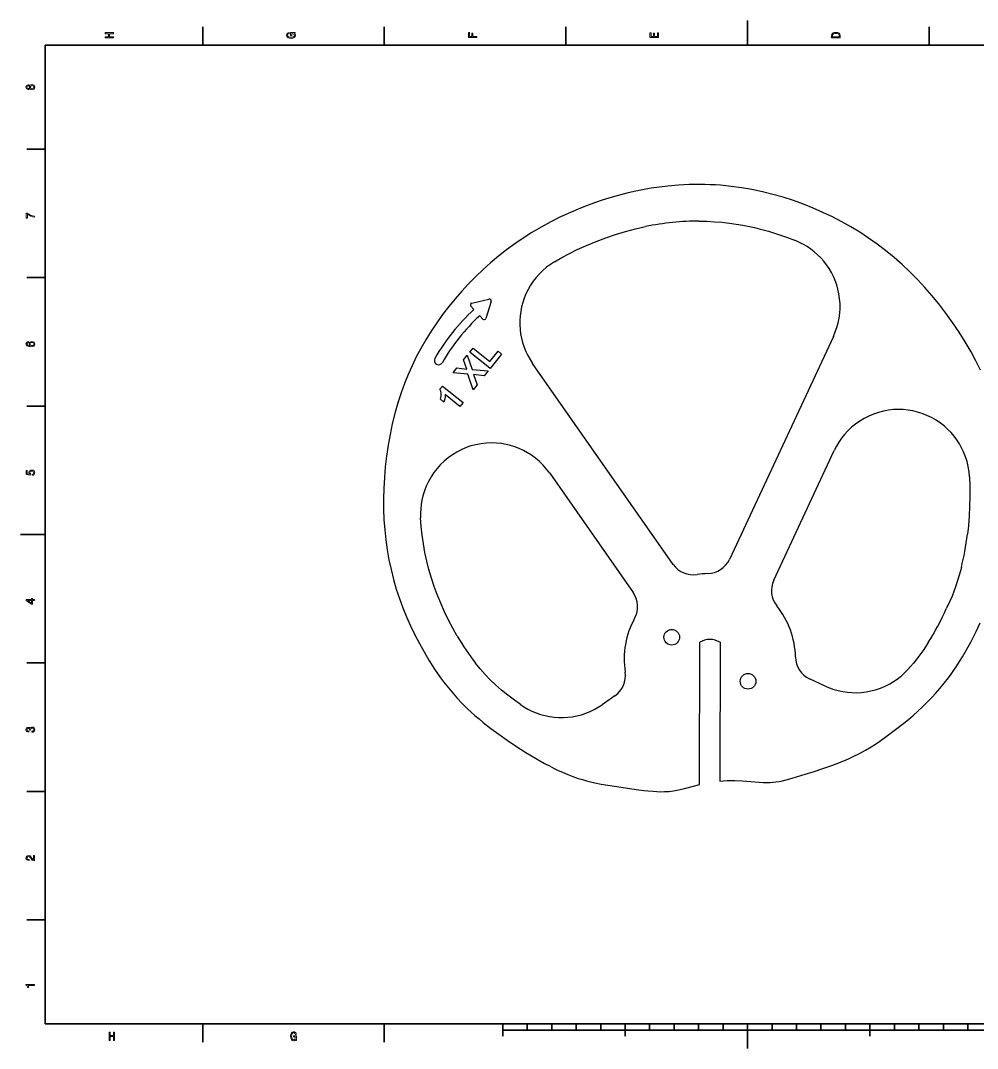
# Model space of a CAD drawing. Extents: x 0 to 594, y 0 to 420.
# Drawn here: x 0 to 390.9, y 0 to 420 of the extents above; entities that cross this region are included whole.
import ezdxf

# ---------------------------------------------------------------- set-up
doc = ezdxf.new("R2010")
doc.units = 0

msp = doc.modelspace()

# ---------------------------------------------------------------- linework, layer by layer
at = {"color": 7, "lineweight": 35, "ltscale": 0.1875}
for p, q in [((74.400002, 409.963135), (74.400002, 417.463135)), ((148.600006, 409.963135), (148.600006, 417.463135)), ((222.800003, 409.963135), (222.800003, 417.463135)), ((371.200012, 409.963135), (371.200012, 417.463135)), ((10, 367.463135), (2.5, 367.463135)), ((10, 314.963135), (2.5, 314.963135)), ((10, 262.463135), (2.5, 262.463135)), ((10, 157.46312), (2.5, 157.46312)), ((10, 104.96312), (2.5, 104.96312)), ((10, 52.46312), (2.5, 52.46312)), ((74.400002, 9.96312), (74.400002, 2.46312)), ((148.600006, 9.96312), (148.600006, 2.46312))]:
    msp.add_line(p, q, dxfattribs=at)
at = {"color": 7, "lineweight": 35, "ltscale": 0.25}
for p, q in [((297, 409.963135), (297, 419.963135)), ((10, 209.96312), (0, 209.96312)), ((297, 9.96312), (297, -0.03688))]:
    msp.add_line(p, q, dxfattribs=at)
at = {"color": 7, "lineweight": 35}
for p, q in [((584, 409.963135), (10, 409.963135)), ((10, 409.963135), (10, 9.96312)), ((10, 9.96312), (584, 9.96312)), ((197, 7.46312), (397, 7.46312))]:
    msp.add_line(p, q, dxfattribs=at)
at = {"ltscale": 0.046461}
for p, q in [((185.189545, 301.920898), (183.929855, 303.287292)), ((188.821579, 297.981232), (187.56189, 299.347595))]:
    msp.add_line(p, q, dxfattribs=at)
at = {"ltscale": 0.180422}
for p, q in [((184.316742, 304.527405), (191.357788, 306.110718)), ((192.238297, 305.15564), (190.088959, 298.266235))]:
    msp.add_line(p, q, dxfattribs=at)
for p, q in [((332.081055, 290.895752), (289.5755, 199.74231)), ((266.672211, 197.738525), (209.181458, 279.843842)), ((307.70166, 191.289948), (332.421875, 244.302612)), ((216.161209, 235.006775), (250.289169, 186.266998)), ((277.430603, 107.810303), (277.455261, 165.93956)), ((285.755249, 165.936035), (285.731201, 109.22348))]:
    msp.add_line(p, q)
at = {"ltscale": 0.054199}
msp.add_line((183.492508, 284.421753), (184.843033, 286.117676), dxfattribs=at)
at = {"ltscale": 0.221008}
msp.add_line((184.843033, 286.117676), (191.75853, 280.610657), dxfattribs=at)
at = {"ltscale": 0.062805}
msp.add_line((180.923462, 281.336761), (182.488434, 283.301971), dxfattribs=at)
at = {"ltscale": 0.154817}
msp.add_line((182.488434, 283.301971), (184.487305, 277.440765), dxfattribs=at)
at = {"ltscale": 0.266235}
msp.add_line((191.823196, 277.787781), (183.492508, 284.421753), dxfattribs=at)
at = {"ltscale": 0.134766}
msp.add_line((191.75853, 280.610657), (195.116577, 284.827576), dxfattribs=at)
at = {"ltscale": 0.188965}
msp.add_line((196.531769, 283.700623), (191.823196, 277.787781), dxfattribs=at)
at = {"ltscale": 0.045227}
msp.add_line((195.116577, 284.827576), (196.531769, 283.700623), dxfattribs=at)
at = {"ltscale": 0.063355}
msp.add_line((176.689392, 276.019775), (178.268051, 278.002197), dxfattribs=at)
at = {"ltscale": 0.101665}
msp.add_line((178.268051, 278.002197), (182.308044, 277.537689), dxfattribs=at)
at = {"ltscale": 0.101088}
msp.add_line((182.308044, 277.537689), (180.923462, 281.336761), dxfattribs=at)
at = {"ltscale": 0.16576}
msp.add_line((184.487305, 277.440765), (191.093185, 276.871063), dxfattribs=at)
at = {"ltscale": 0.152925}
msp.add_line((182.777191, 275.422607), (176.689392, 276.019775), dxfattribs=at)
at = {"ltscale": 0.167441}
msp.add_line((184.87439, 269.061768), (182.777191, 275.422607), dxfattribs=at)
at = {"ltscale": 0.110271}
msp.add_line((189.464355, 274.825623), (185.07666, 275.276764), dxfattribs=at)
at = {"ltscale": 0.110369}
msp.add_line((185.07666, 275.276764), (186.49411, 271.095734), dxfattribs=at)
at = {"ltscale": 0.065369}
msp.add_line((191.093185, 276.871063), (189.464355, 274.825623), dxfattribs=at)
at = {"ltscale": 0.041748}
msp.add_line((171.284882, 269.303528), (172.325134, 270.609863), dxfattribs=at)
at = {"ltscale": 0.269531}
msp.add_line((172.325134, 270.609863), (180.758957, 263.893768), dxfattribs=at)
at = {"ltscale": 0.065002}
msp.add_line((186.49411, 271.095734), (184.87439, 269.061768), dxfattribs=at)
at = {"ltscale": 0.046692}
msp.add_line((172.973511, 264.063904), (171.512482, 265.227356), dxfattribs=at)
at = {"ltscale": 0.193909}
msp.add_line((179.476868, 262.283752), (173.409332, 267.11554), dxfattribs=at)
at = {"ltscale": 0.051453}
msp.add_line((180.758957, 263.893768), (179.476868, 262.283752), dxfattribs=at)
at = {"ltscale": 0.176268}
msp.add_line((328.753052, 148.028717), (322.362915, 151.008484), dxfattribs=at)
at = {"ltscale": 0.159532}
msp.add_line((242.845459, 144.051605), (237.61821, 140.391449), dxfattribs=at)
at = {"color": 7, "lineweight": 35, "ltscale": 0.125}
for p, q in [((197, 9.96312), (197, 4.96312)), ((247, 9.96312), (247, 4.96312)), ((347, 9.96312), (347, 4.96312))]:
    msp.add_line(p, q, dxfattribs=at)
at = {"color": 7, "lineweight": 35, "ltscale": 0.0625}
for p, q in [((207, 9.96312), (207, 7.46312)), ((217, 9.96312), (217, 7.46312)), ((227, 9.96312), (227, 7.46312)), ((237, 9.96312), (237, 7.46312)), ((257, 9.96312), (257, 7.46312)), ((267, 9.96312), (267, 7.46312)), ((277, 9.96312), (277, 7.46312)), ((287, 9.96312), (287, 7.46312)), ((307, 9.96312), (307, 7.46312)), ((317, 9.96312), (317, 7.46312)), ((327, 9.96312), (327, 7.46312)), ((337, 9.96312), (337, 7.46312)), ((357, 9.96312), (357, 7.46312)), ((367, 9.96312), (367, 7.46312)), ((377, 9.96312), (377, 7.46312)), ((387, 9.96312), (387, 7.46312))]:
    msp.add_line(p, q, dxfattribs=at)
at = {"color": 7, "lineweight": 13}
for points in [[(38.033573, 412.837799), (38.033573, 413.275391), (36.389481, 413.275391), (36.389481, 414.583466), (38.033573, 414.583466), (38.033573, 415.016357), (34.533573, 415.016357), (34.533573, 414.583466), (35.960808, 414.583466), (35.960808, 413.275391), (34.533573, 413.275391), (34.533573, 412.837799)], [(111.764557, 414.790497), (112.233574, 414.870483), (112.233574, 415.105774), (110.342361, 415.105774), (110.342361, 413.915314), (110.771034, 413.915314), (110.771034, 414.649353), (110.8013, 414.649353), (111.265274, 414.592865), (111.608215, 414.442322), (111.825073, 414.211761), (111.895676, 413.924713), (111.804901, 413.604767), (111.532562, 413.355377), (111.083717, 413.195404), (110.468445, 413.138947), (109.858215, 413.190704), (109.409363, 413.350677), (109.137032, 413.604767), (109.041214, 413.948242), (109.091644, 414.183502), (109.232857, 414.376434), (109.469887, 414.517609), (109.787605, 414.597595), (109.787605, 415.063416), (109.303459, 414.941071), (108.940346, 414.71051), (108.718445, 414.385834), (108.637749, 413.976471), (108.763832, 413.440063), (109.131989, 413.0354), (109.71196, 412.776611), (110.483574, 412.687225), (111.260231, 412.776611), (111.840202, 413.0354), (112.208359, 413.416534), (112.329391, 413.896484), (112.289047, 414.164703), (112.188187, 414.404663), (112.011673, 414.611694)], [(186.433578, 413.107635), (186.433578, 413.512878), (184.824783, 413.512878), (184.824783, 414.785217), (184.406204, 414.785217), (184.406204, 413.512878), (183.357208, 413.512878), (183.357208, 415.077148), (182.933578, 415.077148), (182.933578, 413.107635)], [(260.633545, 413.085846), (260.633545, 415.003082), (260.2099, 415.003082), (260.2099, 413.486725), (259.02475, 413.486725), (259.02475, 414.837494), (258.606171, 414.837494), (258.606171, 413.486725), (257.55719, 413.486725), (257.55719, 414.968231), (257.133545, 414.968231), (257.133545, 413.085846)], [(331.333557, 413.924713), (331.333557, 412.837799), (334.833557, 412.837799), (334.833557, 413.924713), (334.722595, 414.437592), (334.384705, 414.818726), (333.834991, 415.054016), (333.083557, 415.138702), (332.316986, 415.063416), (332.014404, 414.969299), (331.772308, 414.837555), (331.444519, 414.456421), (331.363831, 414.207031)], [(331.752136, 413.891785), (331.827789, 414.24939), (332.059784, 414.49408), (332.473328, 414.639923), (333.083557, 414.686981), (333.673615, 414.635223), (334.087158, 414.489349), (334.33429, 414.23999), (334.414978, 413.891785), (334.414978, 413.275391), (331.752136, 413.275391)], [(3.847407, 392.210571), (3.988618, 391.988342), (4.185303, 391.835846), (4.432422, 391.73999), (4.729972, 391.709473), (5.178819, 391.779205), (5.526802, 391.979645), (5.748704, 392.306458), (5.834439, 392.750885), (5.748704, 393.190979), (5.526802, 393.517792), (5.178819, 393.718231), (4.729972, 393.792297), (4.432422, 393.757446), (4.185303, 393.665924), (3.988618, 393.509064), (3.847407, 393.291199), (3.72637, 393.465485), (3.559943, 393.587494), (3.358214, 393.661591), (3.111096, 393.687714), (2.753027, 393.618011), (2.465563, 393.434998), (2.278963, 393.138702), (2.208358, 392.750885), (2.278963, 392.358734), (2.465563, 392.062439), (2.753027, 391.875061), (3.111096, 391.809692), (3.358214, 391.831482), (3.559943, 391.905579)], [(3.151442, 392.223663), (2.92954, 392.258514), (2.75807, 392.363098), (2.652162, 392.528656), (2.611816, 392.750885), (2.652162, 392.96875), (2.75807, 393.134338), (2.92954, 393.238922), (3.151442, 393.278137), (3.378387, 393.238922), (3.5549, 393.134338), (3.670894, 392.96875), (3.706197, 392.750885), (3.665851, 392.528656), (3.5549, 392.363098), (3.378387, 392.258514)], [(4.719885, 392.127777), (4.452594, 392.167023), (4.250865, 392.293365), (4.119741, 392.489441), (4.074352, 392.750885), (4.119741, 393.007965), (4.250865, 393.204071), (4.452594, 393.330414), (4.719885, 393.373993), (5.007349, 393.330414), (5.224208, 393.204071), (5.365419, 393.007965), (5.410808, 392.750885), (5.365419, 392.489441), (5.224208, 392.293365), (5.007349, 392.167023)], [(5.733574, 339.645233), (5.733574, 340.085327), (4.901442, 340.229095), (4.124784, 340.481842), (3.403603, 340.839142), (2.727811, 341.305359), (2.309223, 341.305359), (2.309223, 339.231262), (2.768157, 339.231262), (2.768157, 340.887054), (3.448992, 340.407745), (4.160087, 340.046112), (4.916572, 339.793365)], [(3.176658, 288.796661), (2.768157, 288.713867), (2.465563, 288.522156), (2.27392, 288.22583), (2.208358, 287.842407), (2.243661, 287.585327), (2.339482, 287.363098), (2.495822, 287.167023), (2.717724, 287.001434), (2.995102, 286.870697), (3.332998, 286.774841), (3.731413, 286.713837), (4.18026, 286.696411), (4.896399, 286.766144), (5.415851, 286.979645), (5.728531, 287.323883), (5.834439, 287.794464), (5.743661, 288.217133), (5.506629, 288.539581), (5.13343, 288.748718), (4.659367, 288.822815), (4.18026, 288.748718), (3.812104, 288.548279), (3.580116, 288.238922), (3.499424, 287.855469), (3.600289, 287.441528), (3.887753, 287.132141), (3.332998, 287.19751), (2.934583, 287.336945), (2.697551, 287.550446), (2.61686, 287.846741), (2.657206, 288.064636), (2.763113, 288.230194), (2.939626, 288.339142), (3.176658, 288.395782)], [(4.66441, 288.400146), (4.982133, 288.352203), (5.224208, 288.230194), (5.385592, 288.034119), (5.436024, 287.7901), (5.385592, 287.53302), (5.229251, 287.336945), (4.987177, 287.210571), (4.669453, 287.171356), (4.356773, 287.214935), (4.119741, 287.336945), (3.968445, 287.537384), (3.912969, 287.807526), (3.968445, 288.042847), (4.114698, 288.230194), (4.35173, 288.352203)], [(4.82075, 234.170288), (5.234295, 234.266144), (5.557061, 234.47966), (5.75879, 234.793381), (5.834439, 235.19426), (5.743661, 235.634354), (5.496542, 235.978592), (5.103171, 236.196457), (4.598848, 236.279236), (4.129828, 236.20517), (3.761672, 235.996017), (3.524641, 235.66922), (3.438906, 235.246552), (3.499424, 234.919754), (3.665851, 234.667023), (2.722767, 234.789032), (2.722767, 236.113663), (2.309223, 236.113663), (2.309223, 234.497086), (4.165131, 234.257431), (4.165131, 234.606018), (3.928099, 234.858749), (3.842364, 235.181198), (3.89784, 235.460068), (4.059223, 235.673569), (4.306341, 235.808655), (4.624064, 235.856583), (4.941788, 235.808655), (5.188906, 235.66922), (5.345246, 235.455704), (5.400722, 235.181198), (5.365419, 234.950256), (5.249424, 234.771606), (5.067868, 234.640884), (4.82075, 234.575516)], [(5.733574, 182.938217), (5.733574, 183.361694), (4.866139, 183.361694), (4.866139, 183.82753), (4.462681, 183.82753), (4.462681, 183.361694), (2.309223, 183.361694), (2.309223, 182.933517), (4.422335, 181.503098), (4.866139, 181.503098), (4.866139, 182.938217)], [(4.462681, 181.898346), (2.894237, 182.938217), (4.462681, 182.938217)], [(4.634151, 129.152863), (4.669453, 129.152863), (5.153603, 129.22258), (5.516716, 129.427368), (5.748704, 129.749817), (5.834439, 130.176834), (5.748704, 130.630005), (5.526802, 130.969864), (5.173776, 131.187744), (4.719885, 131.266174), (4.422335, 131.231308), (4.18026, 131.135452), (3.993661, 130.978592), (3.857494, 130.76944), (3.585159, 131.052658), (3.151442, 131.152878), (2.75807, 131.087524), (2.46052, 130.900146), (2.27392, 130.595139), (2.208358, 130.176834), (2.28905, 129.784668), (2.510952, 129.484009), (2.863978, 129.287933), (3.332998, 129.22258), (3.368301, 129.22258), (3.368301, 129.610382), (3.045534, 129.645233), (2.813545, 129.75853), (2.672335, 129.941544), (2.621903, 130.198624), (2.662249, 130.425201), (2.768157, 130.590775), (2.939626, 130.690994), (3.171615, 130.730209), (3.418733, 130.690994), (3.585159, 130.586426), (3.686024, 130.403412), (3.716283, 130.155045), (3.71124, 129.985107), (4.109655, 129.985107), (4.099568, 130.198624), (4.144958, 130.473129), (4.265995, 130.677933), (4.462681, 130.799927), (4.719885, 130.843506), (5.012393, 130.795578), (5.229251, 130.66922), (5.365419, 130.468781), (5.410808, 130.202972), (5.360375, 129.928467), (5.209079, 129.728027), (4.967004, 129.601669), (4.634151, 129.553726)], [(5.733574, 76.687706), (5.733574, 78.766159), (5.299857, 78.766159), (5.299857, 77.123444), (5.062825, 77.214943), (4.866139, 77.371811), (4.50807, 77.855476), (4.356773, 78.112564), (4.139915, 78.400146), (3.887753, 78.604942), (3.590203, 78.722588), (3.252306, 78.766159), (2.828675, 78.692085), (2.495822, 78.487289), (2.284007, 78.173561), (2.208358, 77.768333), (2.294093, 77.350021), (2.531125, 77.031937), (2.909367, 76.827141), (3.408646, 76.757423), (3.479252, 76.757423), (3.479252, 77.153946), (3.438906, 77.153946), (3.095966, 77.193161), (2.843805, 77.310806), (2.682422, 77.498177), (2.626946, 77.746544), (2.677378, 77.999268), (2.803459, 78.186638), (3.000145, 78.30864), (3.247263, 78.352211), (3.479252, 78.321716), (3.675937, 78.238922), (3.847407, 78.099487), (3.998704, 77.907768), (4.160087, 77.650681), (4.472767, 77.223663), (4.805621, 76.923004), (5.209079, 76.744354), (5.718445, 76.687706)], [(5.733574, 25.649498), (5.733574, 26.086863), (2.208358, 26.086863), (2.208358, 25.76004), (2.515995, 25.673529), (2.722767, 25.500505), (2.843805, 25.236166), (2.884151, 24.870893), (3.24222, 24.870893), (3.24222, 25.649498)], [(36.224667, 3.179545), (36.662262, 3.179545), (36.662262, 4.823637), (37.970345, 4.823637), (37.970345, 3.179545), (38.403233, 3.179545), (38.403233, 6.679545), (37.970345, 6.679545), (37.970345, 5.252312), (36.662262, 5.252312), (36.662262, 6.679545), (36.224667, 6.679545)], [(112.37738, 3.648565), (112.457367, 3.179545), (112.692635, 3.179545), (112.692635, 5.070755), (111.50219, 5.070755), (111.50219, 4.642081), (112.236221, 4.642081), (112.236221, 4.611822), (112.179756, 4.147845), (112.029182, 3.804905), (111.798622, 3.588047), (111.511597, 3.517442), (111.191635, 3.60822), (110.942253, 3.880554), (110.782272, 4.329401), (110.725807, 4.944675), (110.777565, 5.554905), (110.937546, 6.003753), (111.191635, 6.276087), (111.535126, 6.371908), (111.770393, 6.321476), (111.96331, 6.180265), (112.104469, 5.943234), (112.184464, 5.625511), (112.650291, 5.625511), (112.527946, 6.10966), (112.297386, 6.472773), (111.972717, 6.694675), (111.563354, 6.775367), (111.026947, 6.649286), (110.622292, 6.28113), (110.363495, 5.701159), (110.274094, 4.929545), (110.363495, 4.152888), (110.622292, 3.572917), (111.003426, 3.204761), (111.483368, 3.083724), (111.751572, 3.12407), (111.991539, 3.224934), (112.198578, 3.401447)]]:
    msp.add_lwpolyline(points, close=True, dxfattribs=at)
for points in [[(392.142853, 277.153259), (390.281189, 280.894226), (388.291016, 284.584015), (387.129425, 286.618317), (385.930969, 288.638458), (383.426331, 292.636658), (380.781433, 296.576782), (377.998596, 300.453552), (375.078796, 304.259003), (372.31665, 307.635376), (369.44223, 310.936676), (366.455505, 314.154053), (363.35675, 317.278503), (360.146851, 320.301422), (356.827789, 323.214722), (353.402893, 326.011169), (349.97998, 328.609467), (346.467133, 331.087708), (342.870148, 333.44281), (339.195435, 335.672363), (335.449615, 337.774597), (331.639496, 339.748108), (327.771667, 341.591919), (323.852448, 343.305054), (319.887573, 344.886505), (315.729218, 346.387543), (311.531647, 347.743744), (307.299377, 348.952393), (303.036438, 350.010132), (298.746002, 350.913361), (294.52121, 351.644562), (290.275299, 352.22113), (286.010834, 352.640503), (283.872345, 352.79071), (281.730072, 352.901001), (279.584229, 352.971375), (277.43515, 353.001709), (275.283203, 352.992065), (273.128784, 352.942505), (268.814301, 352.724243), (264.496399, 352.348633), (261.040222, 351.936188), (257.588318, 351.426147), (254.143677, 350.820221), (250.709717, 350.120331), (247.669174, 349.420837), (244.642532, 348.649963), (241.632385, 347.80896), (239.387146, 347.132874), (237.153595, 346.418518), (232.919128, 344.947479), (228.73822, 343.340637), (224.618454, 341.600708), (220.567551, 339.730225), (216.592957, 337.731812), (212.701477, 335.608093), (208.898972, 333.361877), (205.339981, 331.095276), (201.871063, 328.722229), (198.494781, 326.246094), (195.212631, 323.670197), (192.025299, 320.997742), (188.932999, 318.231873), (185.935883, 315.37561), (183.034332, 312.431946), (180.234467, 309.409668), (177.530975, 306.304291), (174.925797, 303.116791), (172.42215, 299.848083), (170.024292, 296.499023), (167.736969, 293.070465), (165.565125, 289.563171), (163.513367, 285.977844), (161.676025, 282.494019), (159.954803, 278.942535), (158.3526, 275.326233), (156.871521, 271.648743), (155.512787, 267.914551)], [(277.290619, 338.002075), (280.388641, 337.94165), (283.477234, 337.78598), (286.556061, 337.535309), (289.624878, 337.190063), (292.344116, 336.804382), (295.055237, 336.345276), (297.758118, 335.813599), (299.779907, 335.367859), (301.797058, 334.882385), (305.549988, 333.871368), (309.281128, 332.726471), (312.971832, 331.454407), (316.627869, 330.05365)], [(218.10463, 321.397522), (221.133865, 323.138702), (224.231262, 324.796936), (227.388275, 326.366028), (231.210815, 328.111328), (235.105652, 329.727661), (239.062164, 331.212463), (243.070343, 332.562622), (247.12056, 333.774109), (251.203278, 334.842224), (255.308884, 335.761353)], [(332.081055, 290.895752), (332.853546, 292.710297), (333.502258, 294.575378), (334.022369, 296.480225), (334.409851, 298.413757), (334.66452, 300.375244), (334.785217, 302.349731), (334.772095, 304.328003), (334.625427, 306.300812), (334.345337, 308.258911), (333.932068, 310.192993), (333.427246, 311.966675), (332.808929, 313.705994), (332.080841, 315.403503), (331.247345, 317.050903), (330.312592, 318.641052), (329.279968, 320.16803), (328.154846, 321.62323), (326.940216, 323.001831), (325.638336, 324.301208), (324.253571, 325.517822), (322.845032, 326.608093), (321.372711, 327.610718), (319.842072, 328.52179), (318.258606, 329.337402), (316.627869, 330.05365)], [(218.10463, 321.397522), (216.444946, 320.332031), (214.85907, 319.155029), (213.357178, 317.872864), (211.948883, 316.492371), (210.634552, 315.013794), (209.423798, 313.448975), (208.321533, 311.805786), (207.332794, 310.091919), (206.462555, 308.315186), (205.715866, 306.483459), (205.135437, 304.734009), (204.668152, 302.948547), (204.315247, 301.135559), (204.077682, 299.304962), (203.956024, 297.465332), (203.950577, 295.622925), (204.061676, 293.787476), (204.289673, 291.964844), (204.634399, 290.158783), (205.09433, 288.374847), (205.68576, 286.569305), (206.393158, 284.805817), (207.213577, 283.09198), (208.144012, 281.435455), (209.181458, 279.843842)], [(171.820862, 267.219482), (171.788116, 267.779236), (171.655945, 268.465363), (171.548996, 268.750397), (171.284882, 269.303528)], [(155.512787, 267.914551), (154.810455, 265.81604), (154.145966, 263.702881), (152.929413, 259.436523), (151.860611, 255.123886), (150.936584, 250.774506), (150.154236, 246.398376), (149.510574, 242.005554), (149.003067, 237.605591), (148.629852, 233.207184), (148.390076, 228.817566), (148.285049, 224.540466), (148.309784, 220.282562), (148.46759, 216.048737), (148.762756, 211.842743), (149.192108, 207.732086), (149.763229, 203.654358), (150.479233, 199.610931), (151.341965, 195.601868), (152.351669, 191.626968), (153.506592, 187.686874), (154.802612, 183.78418), (156.197739, 180.014969), (157.714355, 176.289642), (159.344482, 172.61441), (161.079407, 168.997849), (162.910614, 165.450211), (164.83046, 161.982574), (166.83313, 158.605988), (169.161591, 154.958389), (170.366119, 153.181061), (171.594757, 151.441681), (172.839111, 149.753372), (174.10791, 148.105576), (176.136963, 145.618835), (178.230316, 143.233551), (180.393188, 140.944656), (182.63208, 138.742035), (184.112396, 137.367386), (185.627289, 136.019623), (187.296936, 134.595123), (189.005737, 133.194809), (192.17218, 130.727737), (195.440033, 128.320816), (198.792938, 125.967072), (202.613495, 123.404259), (206.475159, 120.932304), (210.344635, 118.578606), (214.053909, 116.455612), (216.026886, 115.389694), (217.987076, 114.381927), (219.674011, 113.560722), (221.352875, 112.790367), (223.52005, 111.871506), (225.685333, 111.043747), (227.859833, 110.304649), (229.504395, 109.804855), (231.166199, 109.347832), (232.848816, 108.929398), (234.553741, 108.545166), (237.205536, 108.012909), (239.896439, 107.535126), (242.615479, 107.097137), (247.103271, 106.435387), (251.487595, 105.833366), (254.685303, 105.424217), (256.22406, 105.245178), (258.452759, 105.026306), (259.874237, 104.926743), (261.264374, 104.87352), (263.088074, 104.889465), (264.907135, 105.018539), (266.75177, 105.266632), (268.077118, 105.509094), (269.430328, 105.800392), (271.196869, 106.227013), (274.886414, 107.181084), (277.430603, 107.810303)], [(171.512482, 265.227356), (171.716827, 266.011047), (171.77594, 266.404968), (171.820862, 267.219482)], [(173.409332, 267.11554), (173.416107, 266.340302), (173.399048, 265.942261), (173.327698, 265.374237), (173.229874, 264.933502), (172.973511, 264.063904)], [(387.667542, 233.516357), (387.483704, 235.616455), (387.147705, 237.697815), (386.662079, 239.749496), (386.02948, 241.76059), (385.252472, 243.7202), (384.441223, 245.413467), (383.519775, 247.053116), (382.492249, 248.632477), (381.364105, 250.14328), (380.141602, 251.576935), (378.830872, 252.925751), (377.437378, 254.184204), (375.781555, 255.484467), (374.03363, 256.663361), (372.203827, 257.713684), (370.304138, 258.627441), (368.345398, 259.398651), (366.461304, 259.990265), (364.539276, 260.452972), (362.588623, 260.784698), (360.620056, 260.983215), (358.644318, 261.046814), (356.670837, 260.975037), (354.577026, 260.750671), (352.502136, 260.375183), (350.458557, 259.850342), (348.460114, 259.17865), (346.518738, 258.363464), (344.64151, 257.40863), (342.835846, 256.318909), (341.112488, 255.100815), (339.483337, 253.761841), (337.958344, 252.309372), (336.640533, 250.86441), (335.42276, 249.334045), (334.310211, 247.725494), (333.308167, 246.045929), (332.421875, 244.302612)], [(216.161209, 235.006775), (214.889633, 236.688171), (213.499054, 238.272736), (211.997498, 239.75264), (210.392975, 241.120087), (208.693466, 242.367264), (207.106293, 243.370972), (205.455154, 244.270706), (203.74707, 245.062958), (201.990585, 245.743607), (200.194763, 246.30867), (198.368408, 246.754944), (196.519028, 247.080627), (194.423004, 247.302505), (192.314423, 247.372284), (190.205414, 247.289246), (188.109116, 247.053131), (186.037506, 246.664917), (184.000916, 246.127625), (182.006226, 245.443787), (180.065216, 244.61702), (178.190826, 243.651703), (176.394104, 242.552948), (174.681244, 241.325546), (173.059784, 239.97583), (171.539352, 238.511597), (170.13028, 236.941711), (168.841064, 235.274963), (167.677063, 233.519806), (166.641617, 231.682709), (165.741119, 229.774384), (164.982407, 227.807068), (164.370483, 225.792068), (163.962921, 224.027649), (163.66597, 222.24115), (163.480469, 220.439606), (163.407333, 218.630081), (163.447433, 216.819611)], [(387.667542, 233.516357), (387.807251, 229.517181), (387.82666, 225.505157), (387.731323, 221.495926), (387.524231, 217.504456), (387.206146, 213.547379), (386.828552, 210.070633)], [(165.1819, 202.58429), (164.564484, 206.089661), (164.071426, 209.630798), (163.700165, 213.207581), (163.447433, 216.819611)], [(170.19899, 185.397202), (168.947296, 188.777954), (167.816696, 192.186493), (166.810547, 195.623489), (165.93158, 199.089355), (165.181915, 202.584213)], [(384.344055, 196.518951), (383.6091, 193.784485), (382.808899, 191.137009), (381.943054, 188.56749), (381.250732, 186.683563), (380.522186, 184.829254), (379.758331, 182.997391), (378.335632, 179.811646)], [(178.422089, 168.444809), (176.588043, 171.690933), (174.839233, 175.023804), (173.184601, 178.427902), (171.634003, 181.889877), (170.19899, 185.397202)], [(368.356842, 139.421844), (371.116638, 142.124573), (372.456696, 143.516388), (373.76593, 144.933746), (375.598999, 147.02475), (377.357635, 149.161392), (379.039001, 151.337631), (380.196289, 152.918243), (381.314209, 154.51355), (382.492096, 156.271027), (383.626038, 158.040176), (384.787903, 159.934006), (385.905884, 161.835037), (387.130646, 164.007065), (388.308228, 166.184235), (390.407318, 170.289261), (392.084991, 173.807068)], [(370.847656, 165.897293), (368.948608, 163.007721), (366.923065, 160.189911), (365.84375, 158.789291), (364.728271, 157.409286), (363.609985, 156.090149), (362.455933, 154.791733)], [(194.093933, 148.565292), (191.90976, 150.636032), (189.824677, 152.783325), (187.819687, 155.033691), (185.874084, 157.409241)], [(328.753052, 148.028717), (330.485992, 147.289551), (332.263855, 146.66571), (334.078613, 146.158463), (335.922394, 145.769058), (337.787323, 145.498688), (339.665527, 145.348541), (341.549255, 145.319855), (343.514801, 145.420975), (345.467773, 145.656769), (347.400269, 146.025986), (349.304413, 146.52594), (351.306, 147.204391), (353.250031, 148.024841), (355.127502, 148.983658), (356.931549, 150.077316), (358.654083, 151.30069), (359.989807, 152.388245), (361.258698, 153.553131), (362.455933, 154.791733)], [(204.036224, 140.614838), (201.841415, 142.224548), (199.129852, 144.307068), (196.544464, 146.417252), (194.094498, 148.564774)], [(204.036224, 140.614838), (205.600418, 139.56514), (207.230164, 138.620239), (208.917953, 137.782898), (210.65625, 137.055878), (212.437531, 136.441864), (214.254379, 135.943604), (216.09935, 135.563751), (217.956329, 135.306015), (219.829834, 135.170288), (221.712158, 135.157318), (223.593109, 135.266693), (225.46167, 135.497192), (227.307678, 135.847183), (229.123444, 136.315018), (230.921478, 136.90535), (232.677307, 137.611343), (234.383606, 138.42984), (236.03302, 139.35762), (237.61821, 140.391449)], [(285.731201, 109.22348), (287.196228, 109.33873), (288.658905, 109.411125), (290.238831, 109.442917), (291.805817, 109.429703), (294.762085, 109.299545), (298.365234, 109.012672), (301.751678, 108.726128), (303.429016, 108.630661), (305.047852, 108.600243), (306.192291, 108.627838), (307.322021, 108.70163), (308.607727, 108.845032), (309.899536, 109.050865), (311.32132, 109.340332), (312.783325, 109.692627), (315.240082, 110.368439), (316.958466, 110.87915), (320.568848, 112.003662), (324.146301, 113.158463), (327.788666, 114.373352), (331.408722, 115.637283), (333.880676, 116.549583), (336.275238, 117.488724), (338.282074, 118.332047), (340.210968, 119.204422), (342.731628, 120.456429), (345.139404, 121.787621), (347.48877, 123.215286), (349.249329, 124.358627), (351.032349, 125.568527), (354.18103, 127.804855), (357.441803, 130.235229), (360.778412, 132.848099), (362.713928, 134.432114), (364.646942, 136.072998), (366.513702, 137.722046), (368.356842, 139.421844)]]:
    msp.add_lwpolyline(points)
for centre in [(266.01767, 167.988297), (297.18692, 149.975082)]:
    msp.add_circle(centre, 3.2)
for centre, radius, start, end in [((184.481277, 303.795654), 0.75, 102.673289, 222.673282), ((191.522339, 305.378967), 0.75, 342.673291, 102.673289), ((241.787262, 240.52916), 83.5, 132.673283, 150.263943), ((241.787262, 240.52916), 80, 132.673283, 150.263943), ((189.373001, 298.489594), 0.75, 222.673282, 342.673291), ((170.802124, 281.077576), 1.75, 150.263943, 330.263938), ((274.863739, 203.474289), 10, 215.000002, 278.612204), ((280.512421, 203.968491), 10, 271.387803, 335), ((281.602295, 158.981689), 35, 91.387801, 98.612202), ((316.76474, 187.063751), 10, 154.999996, 218.612202), ((242.097656, 180.531235), 10, 331.387801, 35), ((281.602295, 158.981689), 35, 1.3878, 38.6122), ((281.602295, 158.981689), 35, 151.387796, 188.612194), ((281.602295, 158.981689), 8.1, 59.155497, 120.795898), ((326.589111, 160.071564), 10, 181.387794, 244.999996), ((237.109695, 152.243118), 10, 305.000001, 8.6122)]:
    msp.add_arc(centre, radius, start, end)
for centre, major_axis, ratio, start_param, end_param in [((249.503738, 228.650116), (-83.491241, -88.394165), 0.771071, 3.7669994701, 3.9738665681), ((371.206482, 220.645691), (-2.190277, -46.837318), 0.351159, 1.046157623, 1.3594968282), ((349.50235, 236.601059), (-14.613831, -95.472549), 0.454941, 0.8090758621, 1.0050593848), ((189.056885, 189.876816), (19.819366, -46.037315), 0.382685, 5.0263941653, 5.3187308791)]:
    msp.add_ellipse(centre, major_axis=major_axis, ratio=ratio, start_param=start_param, end_param=end_param)

doc.saveas('drawing.dxf')
